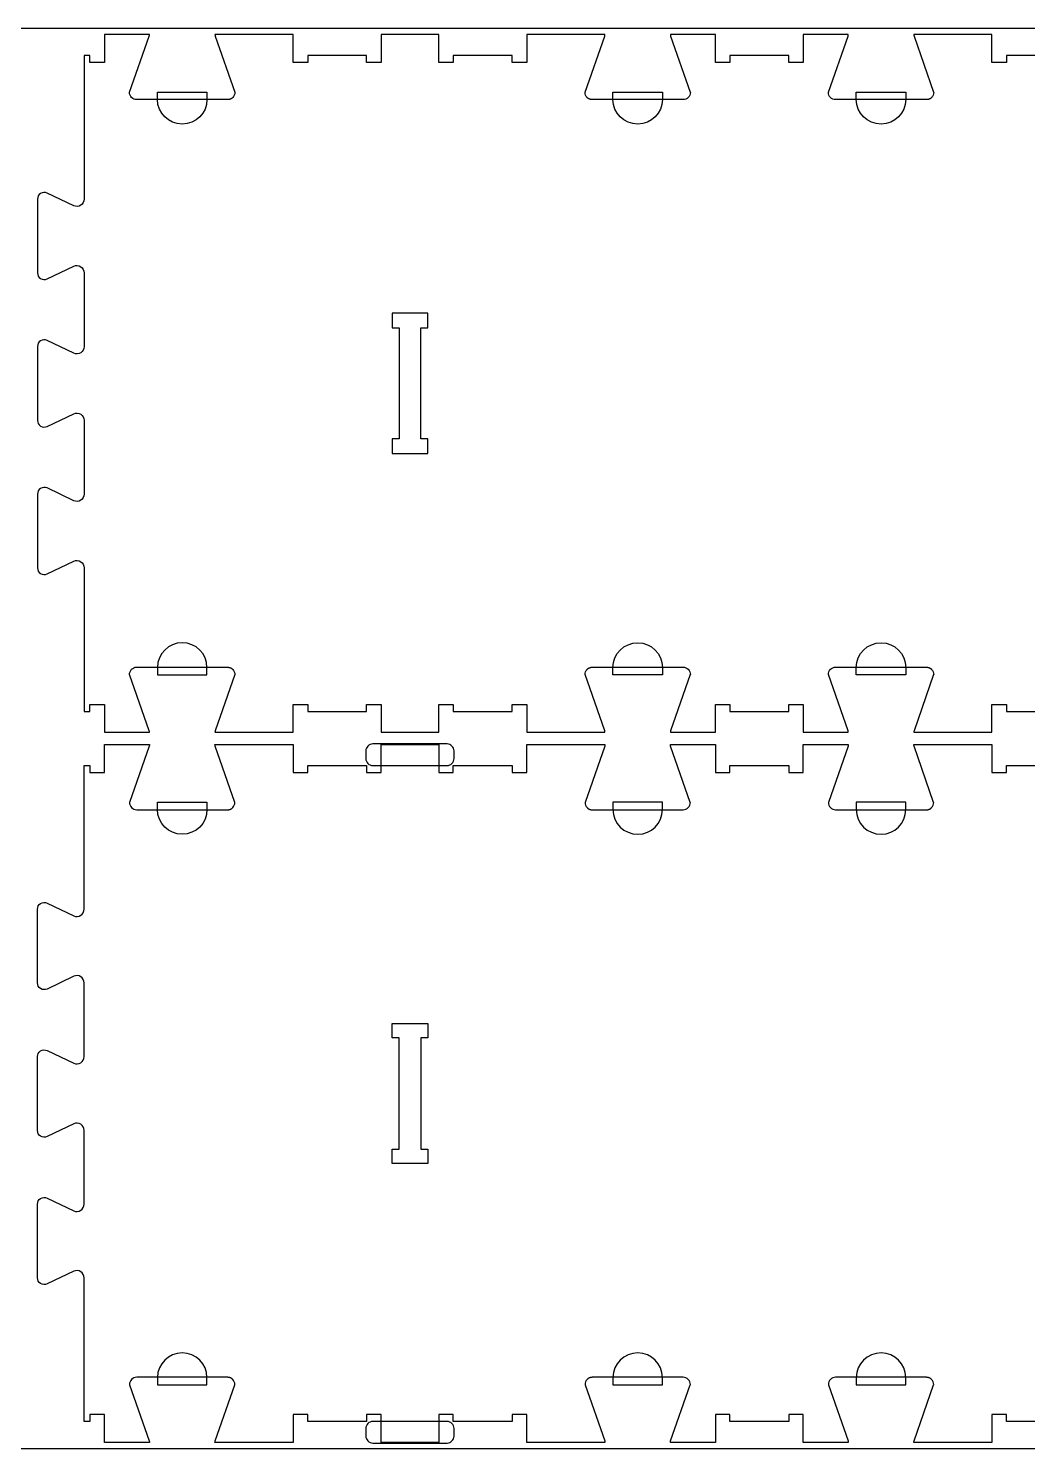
# Model space of a CAD drawing. Extents: x -13885 to -10701, y -36097 to -28504.
# Drawn here: x -13210 to -12352, y -31748 to -30528 of the extents above; entities that cross this region are included whole.
import ezdxf

# ---------------------------------------------------------------- set-up
doc = ezdxf.new("R2010")
doc.units = 0
for name, color, linetype in [('0_SHEET_SPRUCEPLY_2440X122', 1, 'CONTINUOUS'), ('3_ANYTOOL_CUTTHROUGH_INSID', 4, 'CONTINUOUS'), ('4_ANYTOOL_CUTTHROUGH_OUTSI', 5, 'CONTINUOUS'), ('5_ANYTOOL_HALF_MILL_9MM_IN', 3, 'CONTINUOUS')]:
    doc.layers.add(name, color=color, linetype=linetype)

msp = doc.modelspace()

# ---------------------------------------------------------------- linework, layer by layer
at = {"layer": '0_SHEET_SPRUCEPLY_2440X122'}
msp.add_lwpolyline([(-13513.1, -30527.8), (-13513.1, -31747.8), (-11073.1, -31747.8), (-11073.1, -30527.8)], close=True, dxfattribs=at)
at = {"layer": '3_ANYTOOL_CUTTHROUGH_INSID', "color": 4}
for points in [[(-12897.7, -30893), (-12867.5, -30893), (-12867.5, -30880.5), (-12873.5, -30880.5), (-12873.5, -30785), (-12867.5, -30785), (-12867.5, -30772.5), (-12898, -30772.5), (-12898, -30785), (-12892, -30785), (-12892, -30880.5), (-12898, -30880.5), (-12898, -30893)], [(-12897.7, -31382.5), (-12867.5, -31382.5), (-12867.5, -31395), (-12873.5, -31395), (-12873.5, -31490.5), (-12867.5, -31490.5), (-12867.5, -31503), (-12898, -31503), (-12898, -31490.5), (-12892, -31490.5), (-12892, -31395), (-12898, -31395), (-12898, -31382.5)]]:
    msp.add_lwpolyline(points, close=True, dxfattribs=at)
at = {"layer": '4_ANYTOOL_CUTTHROUGH_OUTSI', "color": 5}
for points in [[(-12320, -30551), (-12370.5, -30551), (-12370.5, -30557), (-12383, -30557), (-12383, -30533), (-12432.7, -30533), (-12450.2, -30533), (-12450.2, -30533, 0.061485), (-12449.9, -30534.4), (-12433.1, -30582.7), (-12433, -30582.8), (-12433, -30582.8), (-12433, -30582.8, -0.198912), (-12434.9, -30587.2), (-12435, -30587.3), (-12435.1, -30587.4), (-12435.2, -30587.5), (-12435.3, -30587.6), (-12435.4, -30587.7), (-12435.6, -30587.8), (-12435.7, -30587.9), (-12435.8, -30588), (-12435.9, -30588.1), (-12436.1, -30588.2), (-12436.2, -30588.2), (-12436.3, -30588.3), (-12436.5, -30588.4), (-12436.6, -30588.4), (-12436.8, -30588.5), (-12436.9, -30588.6), (-12437, -30588.6), (-12437.2, -30588.7), (-12437.3, -30588.7), (-12437.5, -30588.8), (-12437.6, -30588.8), (-12437.8, -30588.9), (-12437.9, -30588.9), (-12438.1, -30588.9), (-12438.2, -30589), (-12438.4, -30589), (-12438.5, -30589), (-12438.7, -30589), (-12438.8, -30589), (-12439, -30589), (-12439.1, -30589), (-12439.3, -30589), (-12517.3, -30589, -0.414214), (-12523.5, -30582.8), (-12523.5, -30582.8), (-12523.5, -30582.7), (-12506.6, -30534.4), (-12506.6, -30534.4, 0.061485), (-12506.4, -30533), (-12545, -30533), (-12545, -30557), (-12557.5, -30557), (-12557.5, -30551), (-12608, -30551), (-12608, -30557), (-12620.5, -30557), (-12620.5, -30556.8), (-12620.5, -30533), (-12659.1, -30533), (-12659.1, -30533, 0.061485), (-12658.9, -30534.4), (-12642, -30582.7), (-12641.9, -30582.8), (-12641.9, -30582.8), (-12641.9, -30582.8, -0.414214), (-12648.2, -30589), (-12726.2, -30589), (-12726.3, -30589), (-12726.5, -30589), (-12726.6, -30589), (-12726.8, -30589), (-12726.9, -30589), (-12727.1, -30589), (-12727.3, -30589), (-12727.4, -30588.9), (-12727.6, -30588.9), (-12727.7, -30588.9), (-12727.9, -30588.8), (-12728, -30588.8), (-12728.1, -30588.7), (-12728.3, -30588.7), (-12728.4, -30588.6), (-12728.6, -30588.6), (-12728.7, -30588.5), (-12728.9, -30588.4), (-12729, -30588.4), (-12729.1, -30588.3), (-12729.3, -30588.2), (-12729.4, -30588.2), (-12729.5, -30588.1), (-12729.7, -30588), (-12729.8, -30587.9), (-12729.9, -30587.8), (-12730, -30587.7), (-12730.2, -30587.6), (-12730.3, -30587.5), (-12730.4, -30587.4), (-12730.5, -30587.3), (-12730.6, -30587.2, -0.198912), (-12732.4, -30582.8), (-12732.4, -30582.8), (-12732.4, -30582.7), (-12715.5, -30534.4), (-12715.5, -30534.4, 0.061485), (-12715.3, -30533), (-12732.7, -30533), (-12782.5, -30533), (-12782.5, -30557), (-12795, -30557), (-12795, -30551), (-12845.5, -30551), (-12845.5, -30557), (-12858, -30557), (-12858, -30533), (-12907.5, -30533), (-12907.5, -30556.8), (-12907.5, -30557), (-12920, -30557), (-12920, -30551), (-12970.5, -30551), (-12970.5, -30557), (-12983, -30557), (-12983, -30533), (-13050.2, -30533), (-13050.2, -30533, 0.061485), (-13049.9, -30534.4), (-13033.1, -30582.7), (-13033, -30582.8), (-13033, -30582.8), (-13033, -30582.8, -0.198912), (-13034.9, -30587.2), (-13035, -30587.3), (-13035.1, -30587.4), (-13035.2, -30587.5), (-13035.3, -30587.6), (-13035.4, -30587.7), (-13035.6, -30587.8), (-13035.7, -30587.9), (-13035.8, -30588), (-13035.9, -30588.1), (-13036.1, -30588.2), (-13036.2, -30588.2), (-13036.3, -30588.3), (-13036.5, -30588.4), (-13036.6, -30588.4), (-13036.8, -30588.5), (-13036.9, -30588.6), (-13037, -30588.6), (-13037.2, -30588.7), (-13037.3, -30588.7), (-13037.5, -30588.8), (-13037.6, -30588.8), (-13037.8, -30588.9), (-13037.9, -30588.9), (-13038.1, -30588.9), (-13038.2, -30589), (-13038.4, -30589), (-13038.5, -30589), (-13038.7, -30589), (-13038.8, -30589), (-13039, -30589), (-13039.1, -30589), (-13039.3, -30589), (-13117.3, -30589, -0.414214), (-13123.5, -30582.8), (-13123.5, -30582.8), (-13123.5, -30582.7), (-13106.6, -30534.4), (-13106.6, -30534.4, 0.061485), (-13106.4, -30533), (-13145, -30533), (-13145, -30557), (-13157.5, -30557), (-13157.5, -30551), (-13162.5, -30551), (-13162.5, -30674.4), (-13162.5, -30674.4, -0.551268), (-13171.4, -30680.1), (-13194.3, -30669.2, 0.551268), (-13202.5, -30674.4), (-13202.5, -30737.8, 0.551268), (-13194.3, -30743), (-13171.4, -30732.1, -0.551268), (-13162.5, -30737.8), (-13162.5, -30801.1, -0.551268), (-13171.4, -30806.8), (-13194.3, -30795.9, 0.551268), (-13202.5, -30801.1), (-13202.5, -30864.5, 0.551268), (-13194.3, -30869.7), (-13171.4, -30858.8, -0.551268), (-13162.5, -30864.5), (-13162.5, -30927.8, -0.551268), (-13171.4, -30933.5), (-13194.3, -30922.6, 0.551268), (-13202.5, -30927.8), (-13202.5, -30991.2, 0.551268), (-13194.3, -30996.4), (-13171.4, -30985.5, -0.551268), (-13162.5, -30991.2), (-13162.5, -31114.5), (-13157.5, -31114.5), (-13157.5, -31108.5), (-13145, -31108.5), (-13145, -31132.5), (-13106.4, -31132.5), (-13106.4, -31132.5, 0.061485), (-13106.6, -31131.2), (-13123.5, -31082.9), (-13123.5, -31082.8), (-13123.5, -31082.8), (-13123.5, -31082.8, -0.414214), (-13117.3, -31076.5), (-13039.3, -31076.5), (-13039.1, -31076.5), (-13039, -31076.6), (-13038.8, -31076.6), (-13038.7, -31076.6), (-13038.5, -31076.6), (-13038.4, -31076.6), (-13038.2, -31076.6), (-13038.1, -31076.7), (-13037.9, -31076.7), (-13037.8, -31076.7), (-13037.6, -31076.8), (-13037.5, -31076.8), (-13037.3, -31076.9), (-13037.2, -31076.9), (-13037, -31077), (-13036.9, -31077), (-13036.8, -31077.1), (-13036.6, -31077.1), (-13036.5, -31077.2), (-13036.3, -31077.3), (-13036.2, -31077.4), (-13036.1, -31077.4), (-13035.9, -31077.5), (-13035.8, -31077.6), (-13035.7, -31077.7), (-13035.6, -31077.8), (-13035.4, -31077.9), (-13035.3, -31078), (-13035.2, -31078.1), (-13035.1, -31078.2), (-13035, -31078.3), (-13034.9, -31078.4, -0.198912), (-13033, -31082.8), (-13033, -31082.8), (-13033.1, -31082.9), (-13049.9, -31131.2), (-13049.9, -31131.2, 0.061485), (-13050.2, -31132.5), (-13032.7, -31132.5), (-12983, -31132.5), (-12983, -31108.5), (-12970.5, -31108.5), (-12970.5, -31114.5), (-12920, -31114.5), (-12920, -31108.5), (-12907.5, -31108.5), (-12907.5, -31132.5), (-12858, -31132.5), (-12858, -31108.8), (-12858, -31108.5), (-12845.5, -31108.5), (-12845.5, -31114.5), (-12795, -31114.5), (-12795, -31108.5), (-12782.5, -31108.5), (-12782.5, -31132.5), (-12715.3, -31132.5), (-12715.3, -31132.5, 0.061485), (-12715.5, -31131.2), (-12732.4, -31082.9), (-12732.4, -31082.8), (-12732.4, -31082.8), (-12732.4, -31082.8, -0.198912), (-12730.6, -31078.4), (-12730.5, -31078.3), (-12730.4, -31078.2), (-12730.3, -31078.1), (-12730.2, -31078), (-12730, -31077.9), (-12729.9, -31077.8), (-12729.8, -31077.7), (-12729.7, -31077.6), (-12729.5, -31077.5), (-12729.4, -31077.4), (-12729.3, -31077.4), (-12729.1, -31077.3), (-12729, -31077.2), (-12728.9, -31077.1), (-12728.7, -31077.1), (-12728.6, -31077), (-12728.4, -31077), (-12728.3, -31076.9), (-12728.1, -31076.9), (-12728, -31076.8), (-12727.9, -31076.8), (-12727.7, -31076.7), (-12727.6, -31076.7), (-12727.4, -31076.7), (-12727.3, -31076.6), (-12727.1, -31076.6), (-12726.9, -31076.6), (-12726.8, -31076.6), (-12726.6, -31076.6), (-12726.5, -31076.6), (-12726.3, -31076.5), (-12726.2, -31076.5), (-12648.2, -31076.5, -0.414214), (-12641.9, -31082.8), (-12641.9, -31082.8), (-12642, -31082.9), (-12658.9, -31131.2), (-12658.9, -31131.2, 0.061485), (-12659.1, -31132.5), (-12620.5, -31132.5), (-12620.5, -31108.5), (-12608, -31108.5), (-12608, -31114.5), (-12557.5, -31114.5), (-12557.5, -31108.5), (-12545, -31108.5), (-12545, -31108.8), (-12545, -31132.5), (-12506.4, -31132.5), (-12506.4, -31132.5, 0.061485), (-12506.6, -31131.2), (-12523.5, -31082.9), (-12523.5, -31082.8), (-12523.5, -31082.8), (-12523.5, -31082.8, -0.414214), (-12517.3, -31076.5), (-12439.3, -31076.5), (-12439.1, -31076.5), (-12439, -31076.6), (-12438.8, -31076.6), (-12438.7, -31076.6), (-12438.5, -31076.6), (-12438.4, -31076.6), (-12438.2, -31076.6), (-12438.1, -31076.7), (-12437.9, -31076.7), (-12437.8, -31076.7), (-12437.6, -31076.8), (-12437.5, -31076.8), (-12437.3, -31076.9), (-12437.2, -31076.9), (-12437, -31077), (-12436.9, -31077), (-12436.8, -31077.1), (-12436.6, -31077.1), (-12436.5, -31077.2), (-12436.3, -31077.3), (-12436.2, -31077.4), (-12436.1, -31077.4), (-12435.9, -31077.5), (-12435.8, -31077.6), (-12435.7, -31077.7), (-12435.6, -31077.8), (-12435.4, -31077.9), (-12435.3, -31078), (-12435.2, -31078.1), (-12435.1, -31078.2), (-12435, -31078.3), (-12434.9, -31078.4, -0.198912), (-12433, -31082.8), (-12433, -31082.8), (-12433.1, -31082.9), (-12449.9, -31131.2), (-12449.9, -31131.2, 0.061485), (-12450.2, -31132.5), (-12383, -31132.5), (-12383, -31108.5), (-12370.5, -31108.5), (-12370.5, -31114.5), (-12320, -31114.5)], [(-12320, -31724.5), (-12370.5, -31724.5), (-12370.5, -31718.5), (-12383, -31718.5), (-12383, -31742.5), (-12450.2, -31742.5), (-12450.2, -31742.5, -0.061485), (-12449.9, -31741.2), (-12433.1, -31692.9), (-12433, -31692.8), (-12433, -31692.8), (-12433, -31692.8, 0.198912), (-12434.9, -31688.4), (-12435, -31688.3), (-12435.1, -31688.2), (-12435.2, -31688.1), (-12435.3, -31688), (-12435.4, -31687.9), (-12435.6, -31687.8), (-12435.7, -31687.7), (-12435.8, -31687.6), (-12435.9, -31687.5), (-12436.1, -31687.4), (-12436.2, -31687.4), (-12436.3, -31687.3), (-12436.5, -31687.2), (-12436.6, -31687.1), (-12436.8, -31687.1), (-12436.9, -31687), (-12437, -31687), (-12437.2, -31686.9), (-12437.3, -31686.9), (-12437.5, -31686.8), (-12437.6, -31686.8), (-12437.8, -31686.7), (-12437.9, -31686.7), (-12438.1, -31686.7), (-12438.2, -31686.6), (-12438.4, -31686.6), (-12438.5, -31686.6), (-12438.7, -31686.6), (-12438.8, -31686.6), (-12439, -31686.6), (-12439.1, -31686.5), (-12439.3, -31686.5), (-12517.3, -31686.5, 0.414214), (-12523.5, -31692.8), (-12523.5, -31692.8), (-12523.5, -31692.9), (-12506.6, -31741.2), (-12506.6, -31741.2, -0.061485), (-12506.4, -31742.5), (-12545, -31742.5), (-12545, -31718.5), (-12557.5, -31718.5), (-12557.5, -31724.5), (-12608, -31724.5), (-12608, -31718.5), (-12620.5, -31718.5), (-12620.5, -31742.5), (-12659.1, -31742.5), (-12659.1, -31742.5, -0.061485), (-12658.9, -31741.2), (-12642, -31692.9), (-12641.9, -31692.8), (-12641.9, -31692.8), (-12641.9, -31692.8, 0.414214), (-12648.2, -31686.5), (-12726.2, -31686.5), (-12726.3, -31686.5), (-12726.5, -31686.6), (-12726.6, -31686.6), (-12726.8, -31686.6), (-12726.9, -31686.6), (-12727.1, -31686.6), (-12727.3, -31686.6), (-12727.4, -31686.7), (-12727.6, -31686.7), (-12727.7, -31686.7), (-12727.9, -31686.8), (-12728, -31686.8), (-12728.1, -31686.9), (-12728.3, -31686.9), (-12728.4, -31687), (-12728.6, -31687), (-12728.7, -31687.1), (-12728.9, -31687.1), (-12729, -31687.2), (-12729.1, -31687.3), (-12729.3, -31687.4), (-12729.4, -31687.4), (-12729.5, -31687.5), (-12729.7, -31687.6), (-12729.8, -31687.7), (-12729.9, -31687.8), (-12730, -31687.9), (-12730.2, -31688), (-12730.3, -31688.1), (-12730.4, -31688.2), (-12730.5, -31688.3), (-12730.6, -31688.4, 0.198912), (-12732.4, -31692.8), (-12732.4, -31692.8), (-12732.4, -31692.9), (-12715.5, -31741.2), (-12715.5, -31741.2, -0.061485), (-12715.3, -31742.5), (-12732.7, -31742.5), (-12782.5, -31742.5), (-12782.5, -31718.5), (-12795, -31718.5), (-12795, -31724.5), (-12845.5, -31724.5), (-12845.5, -31718.5), (-12858, -31718.5), (-12858, -31742.5), (-12907.5, -31742.5), (-12907.5, -31718.5), (-12920, -31718.5), (-12920, -31724.5), (-12970.5, -31724.5), (-12970.5, -31718.5), (-12983, -31718.5), (-12983, -31742.5), (-13050.2, -31742.5), (-13050.2, -31742.5, -0.061485), (-13049.9, -31741.2), (-13033.1, -31692.9), (-13033, -31692.8), (-13033, -31692.8), (-13033, -31692.8, 0.198912), (-13034.9, -31688.4), (-13035, -31688.3), (-13035.1, -31688.2), (-13035.2, -31688.1), (-13035.3, -31688), (-13035.4, -31687.9), (-13035.6, -31687.8), (-13035.7, -31687.7), (-13035.8, -31687.6), (-13035.9, -31687.5), (-13036.1, -31687.4), (-13036.2, -31687.4), (-13036.3, -31687.3), (-13036.5, -31687.2), (-13036.6, -31687.1), (-13036.8, -31687.1), (-13036.9, -31687), (-13037, -31687), (-13037.2, -31686.9), (-13037.3, -31686.9), (-13037.5, -31686.8), (-13037.6, -31686.8), (-13037.8, -31686.7), (-13037.9, -31686.7), (-13038.1, -31686.7), (-13038.2, -31686.6), (-13038.4, -31686.6), (-13038.5, -31686.6), (-13038.7, -31686.6), (-13038.8, -31686.6), (-13039, -31686.6), (-13039.1, -31686.5), (-13039.3, -31686.5), (-13117.3, -31686.5, 0.414214), (-13123.5, -31692.8), (-13123.5, -31692.8), (-13123.5, -31692.9), (-13106.6, -31741.2), (-13106.6, -31741.2, -0.061485), (-13106.4, -31742.5), (-13145, -31742.5), (-13145, -31718.5), (-13157.5, -31718.5), (-13157.5, -31724.5), (-13162.5, -31724.5), (-13162.5, -31601.2), (-13162.5, -31601.2, 0.551268), (-13171.4, -31595.5), (-13194.3, -31606.4, -0.551268), (-13202.5, -31601.2), (-13202.5, -31537.8, -0.551268), (-13194.3, -31532.6), (-13171.4, -31543.5, 0.551268), (-13162.5, -31537.8), (-13162.5, -31474.5, 0.551268), (-13171.4, -31468.8), (-13194.3, -31479.7, -0.551268), (-13202.5, -31474.5), (-13202.5, -31411.1, -0.551268), (-13194.3, -31405.9), (-13171.4, -31416.8, 0.551268), (-13162.5, -31411.1), (-13162.5, -31347.8, 0.551268), (-13171.4, -31342.1), (-13194.3, -31353, -0.551268), (-13202.5, -31347.8), (-13202.5, -31284.4, -0.551268), (-13194.3, -31279.2), (-13171.4, -31290.1, 0.551268), (-13162.5, -31284.4), (-13162.5, -31161), (-13157.5, -31161), (-13157.5, -31167), (-13145, -31167), (-13145, -31143), (-13106.4, -31143), (-13106.4, -31143, -0.061485), (-13106.6, -31144.4), (-13123.5, -31192.7), (-13123.5, -31192.8), (-13123.5, -31192.8), (-13123.5, -31192.8, 0.414214), (-13117.3, -31199), (-13039.3, -31199), (-13039.1, -31199), (-13039, -31199), (-13038.8, -31199), (-13038.7, -31199), (-13038.5, -31199), (-13038.4, -31199), (-13038.2, -31199), (-13038.1, -31198.9), (-13037.9, -31198.9), (-13037.8, -31198.9), (-13037.6, -31198.8), (-13037.5, -31198.8), (-13037.3, -31198.7), (-13037.2, -31198.7), (-13037, -31198.6), (-13036.9, -31198.6), (-13036.8, -31198.5), (-13036.6, -31198.4), (-13036.5, -31198.4), (-13036.3, -31198.3), (-13036.2, -31198.2), (-13036.1, -31198.2), (-13035.9, -31198.1), (-13035.8, -31198), (-13035.7, -31197.9), (-13035.6, -31197.8), (-13035.4, -31197.7), (-13035.3, -31197.6), (-13035.2, -31197.5), (-13035.1, -31197.4), (-13035, -31197.3), (-13034.9, -31197.2, 0.198912), (-13033, -31192.8), (-13033, -31192.8), (-13033.1, -31192.7), (-13049.9, -31144.4), (-13049.9, -31144.4, -0.061485), (-13050.2, -31143), (-13032.7, -31143), (-12983, -31143), (-12983, -31167), (-12970.5, -31167), (-12970.5, -31161), (-12920, -31161), (-12920, -31167), (-12907.5, -31167), (-12907.5, -31143), (-12858, -31143), (-12858, -31167), (-12845.5, -31167), (-12845.5, -31161), (-12795, -31161), (-12795, -31167), (-12782.5, -31167), (-12782.5, -31143), (-12715.3, -31143), (-12715.3, -31143, -0.061485), (-12715.5, -31144.4), (-12732.4, -31192.7), (-12732.4, -31192.8), (-12732.4, -31192.8), (-12732.4, -31192.8, 0.198912), (-12730.6, -31197.2), (-12730.5, -31197.3), (-12730.4, -31197.4), (-12730.3, -31197.5), (-12730.2, -31197.6), (-12730, -31197.7), (-12729.9, -31197.8), (-12729.8, -31197.9), (-12729.7, -31198), (-12729.5, -31198.1), (-12729.4, -31198.2), (-12729.3, -31198.2), (-12729.1, -31198.3), (-12729, -31198.4), (-12728.9, -31198.4), (-12728.7, -31198.5), (-12728.6, -31198.6), (-12728.4, -31198.6), (-12728.3, -31198.7), (-12728.1, -31198.7), (-12728, -31198.8), (-12727.9, -31198.8), (-12727.7, -31198.9), (-12727.6, -31198.9), (-12727.4, -31198.9), (-12727.3, -31199), (-12727.1, -31199), (-12726.9, -31199), (-12726.8, -31199), (-12726.6, -31199), (-12726.5, -31199), (-12726.3, -31199), (-12726.2, -31199), (-12648.2, -31199, 0.414214), (-12641.9, -31192.8), (-12641.9, -31192.8), (-12642, -31192.7), (-12658.9, -31144.4), (-12658.9, -31144.4, -0.061485), (-12659.1, -31143), (-12620.5, -31143), (-12620.5, -31167), (-12608, -31167), (-12608, -31161), (-12557.5, -31161), (-12557.5, -31167), (-12545, -31167), (-12545, -31143), (-12506.4, -31143), (-12506.4, -31143, -0.061485), (-12506.6, -31144.4), (-12523.5, -31192.7), (-12523.5, -31192.8), (-12523.5, -31192.8), (-12523.5, -31192.8, 0.414214), (-12517.3, -31199), (-12439.3, -31199), (-12439.1, -31199), (-12439, -31199), (-12438.8, -31199), (-12438.7, -31199), (-12438.5, -31199), (-12438.4, -31199), (-12438.2, -31199), (-12438.1, -31198.9), (-12437.9, -31198.9), (-12437.8, -31198.9), (-12437.6, -31198.8), (-12437.5, -31198.8), (-12437.3, -31198.7), (-12437.2, -31198.7), (-12437, -31198.6), (-12436.9, -31198.6), (-12436.8, -31198.5), (-12436.6, -31198.4), (-12436.5, -31198.4), (-12436.3, -31198.3), (-12436.2, -31198.2), (-12436.1, -31198.2), (-12435.9, -31198.1), (-12435.8, -31198), (-12435.7, -31197.9), (-12435.6, -31197.8), (-12435.4, -31197.7), (-12435.3, -31197.6), (-12435.2, -31197.5), (-12435.1, -31197.4), (-12435, -31197.3), (-12434.9, -31197.2, 0.198912), (-12433, -31192.8), (-12433, -31192.8), (-12433.1, -31192.7), (-12449.9, -31144.4), (-12449.9, -31144.4, -0.061485), (-12450.2, -31143), (-12383, -31143), (-12383, -31167), (-12370.5, -31167), (-12370.5, -31161), (-12320, -31161)]]:
    msp.add_lwpolyline(points, format="xyb", dxfattribs=at)
at = {"layer": '5_ANYTOOL_HALF_MILL_9MM_IN', "color": 3}
for points in [[(-13057, -30588.8, -1), (-13099.5, -30588.8), (-13099.5, -30588.5), (-13099.5, -30582.5), (-13057, -30582.5), (-13057, -30588.5), (-13057, -30588.8)], [(-12665.9, -30588.8, -1), (-12708.4, -30588.8), (-12708.4, -30588.5), (-12708.4, -30582.5), (-12665.9, -30582.5), (-12665.9, -30588.5), (-12665.9, -30588.8)], [(-12457, -30588.8, -1), (-12499.5, -30588.8), (-12499.5, -30588.5), (-12499.5, -30582.5), (-12457, -30582.5), (-12457, -30588.5), (-12457, -30588.8)], [(-13057, -31076.8, 1), (-13099.5, -31076.8), (-13099.5, -31077), (-13099.5, -31083), (-13057, -31083), (-13057, -31077), (-13057, -31076.8)], [(-12708.4, -31076.8, -1), (-12665.9, -31076.8), (-12665.9, -31077), (-12665.9, -31083), (-12708.4, -31083), (-12708.4, -31077), (-12708.4, -31076.8)], [(-12499.5, -31076.8, -1), (-12457, -31076.8), (-12457, -31077), (-12457, -31083), (-12499.5, -31083), (-12499.5, -31077), (-12499.5, -31076.8)], [(-12914.6, -31142.5, 0.414214), (-12920.6, -31148.5), (-12920.6, -31155, 0.414214), (-12914.6, -31161), (-12850.9, -31161, 0.414214), (-12844.9, -31155), (-12844.9, -31148.5, 0.414214), (-12850.9, -31142.5)], [(-13057, -31198.8, -1), (-13099.5, -31198.8), (-13099.5, -31198.5), (-13099.5, -31192.5), (-13057, -31192.5), (-13057, -31198.5), (-13057, -31198.8)], [(-12708.4, -31198.8, 1), (-12665.9, -31198.8), (-12665.9, -31198.5), (-12665.9, -31192.5), (-12708.4, -31192.5), (-12708.4, -31198.5), (-12708.4, -31198.8)], [(-12499.5, -31198.8, 1), (-12457, -31198.8), (-12457, -31198.5), (-12457, -31192.5), (-12499.5, -31192.5), (-12499.5, -31198.5), (-12499.5, -31198.8)], [(-13057, -31686.8, 1), (-13099.5, -31686.8), (-13099.5, -31687), (-13099.5, -31693), (-13057, -31693), (-13057, -31687), (-13057, -31686.8)], [(-12665.9, -31686.8, 1), (-12708.4, -31686.8), (-12708.4, -31687), (-12708.4, -31693), (-12665.9, -31693), (-12665.9, -31687), (-12665.9, -31686.8)], [(-12457, -31686.8, 1), (-12499.5, -31686.8), (-12499.5, -31687), (-12499.5, -31693), (-12457, -31693), (-12457, -31687), (-12457, -31686.8)], [(-12914.6, -31724.5, 0.414214), (-12920.6, -31730.5), (-12920.6, -31737, 0.414214), (-12914.6, -31743), (-12850.9, -31743, 0.414214), (-12844.9, -31737), (-12844.9, -31730.5, 0.414214), (-12850.9, -31724.5)]]:
    msp.add_lwpolyline(points, format="xyb", close=True, dxfattribs=at)

doc.saveas('drawing.dxf')
